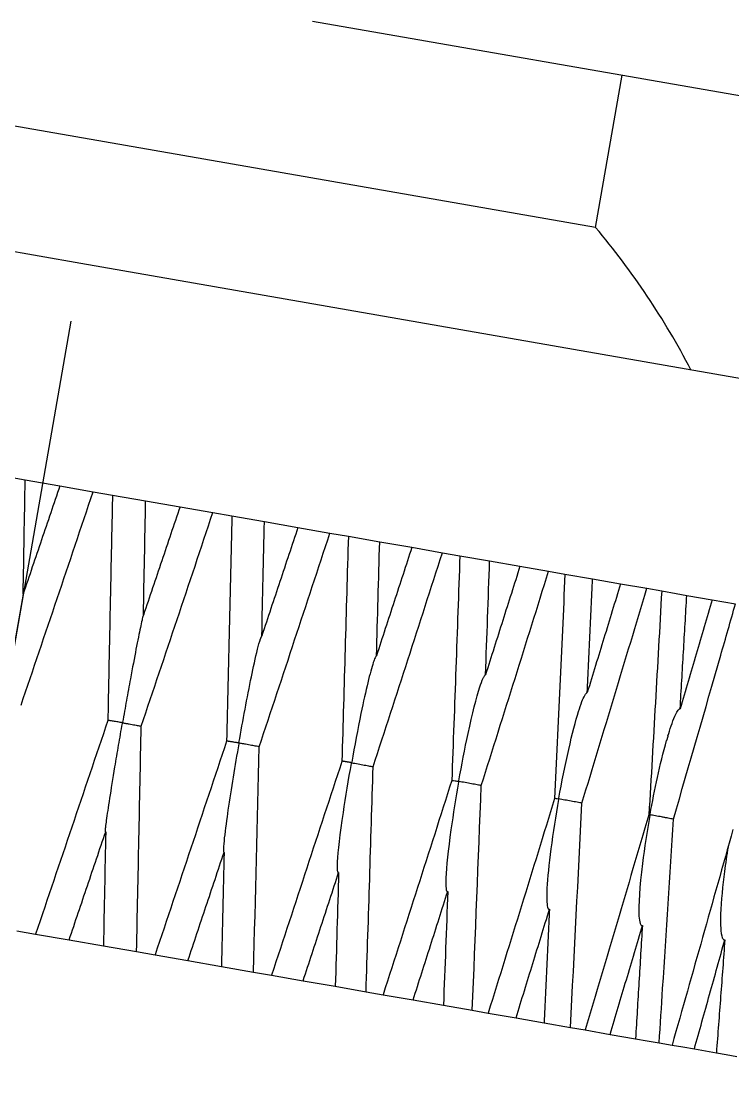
# Model space of a CAD drawing. Header units: millimetres. Extents: x 577 to 7172, y 252 to 2707.
# Drawn here: x 5542.88 to 5555.67, y 1673.61 to 1692.55 of the extents above; entities that cross this region are included whole.
import ezdxf

# ---------------------------------------------------------------- set-up
doc = ezdxf.new("R2010")
doc.units = ezdxf.units.MM
doc.header["$MEASUREMENT"] = 0
doc.linetypes.add('CENTER', pattern=[50.8, 31.75, -6.35, 6.35, -6.35])
doc.layers.add('외형선(ISO)', color=7, linetype='Continuous', lineweight=30)
doc.layers.add('중심선(ISO)', color=1, linetype='CENTER', lineweight=25, true_color=0xff0000)

msp = doc.modelspace()

# ---------------------------------------------------------------- linework, layer by layer
at = {"layer": '외형선(ISO)'}
for p, q in [((5548.117, 1692.551), (5556.141, 1691.151)), ((5553.201, 1688.846), (5535.469, 1691.939)), ((5553.201, 1688.846), (5553.678, 1691.581)), ((5543.953, 1688.202), (5527.698, 1691.037)), ((5560.208, 1685.366), (5543.953, 1688.202)), ((5542.357, 1684.42), (5542.955, 1684.315)), ((5542.955, 1684.315), (5543.577, 1684.207)), ((5543.577, 1684.207), (5544.174, 1684.103)), ((5544.174, 1684.103), (5544.522, 1684.042)), ((5544.522, 1684.042), (5545.117, 1683.938)), ((5545.117, 1683.938), (5545.735, 1683.83)), ((5545.735, 1683.83), (5546.325, 1683.728)), ((5546.325, 1683.728), (5546.667, 1683.668)), ((5546.667, 1683.668), (5547.251, 1683.566)), ((5547.251, 1683.566), (5547.854, 1683.461)), ((5547.854, 1683.461), (5548.427, 1683.361)), ((5548.427, 1683.361), (5548.759, 1683.303)), ((5548.759, 1683.303), (5549.322, 1683.205)), ((5549.322, 1683.205), (5549.9, 1683.104)), ((5549.9, 1683.104), (5550.448, 1683.008)), ((5550.448, 1683.008), (5550.763, 1682.953)), ((5550.763, 1682.953), (5551.297, 1682.86)), ((5551.297, 1682.86), (5551.842, 1682.765)), ((5551.842, 1682.765), (5552.355, 1682.675)), ((5552.355, 1682.675), (5552.65, 1682.624)), ((5552.65, 1682.624), (5553.145, 1682.538)), ((5553.145, 1682.538), (5553.649, 1682.45)), ((5553.649, 1682.45), (5554.12, 1682.368)), ((5554.12, 1682.368), (5554.388, 1682.321)), ((5554.388, 1682.321), (5554.648, 1682.275)), ((5542.917, 1682.265), (5542.579, 1680.325)), ((5554.648, 1682.275), (5554.838, 1682.242)), ((5554.838, 1682.242), (5555.292, 1682.163)), ((5555.292, 1682.163), (5555.713, 1682.09)), ((5542.804, 1676.221), (5543.142, 1676.162)), ((5543.142, 1676.162), (5543.743, 1676.057)), ((5543.743, 1676.057), (5544.359, 1675.95)), ((5544.359, 1675.95), (5544.955, 1675.846)), ((5544.955, 1675.846), (5545.287, 1675.788)), ((5545.287, 1675.788), (5545.877, 1675.685)), ((5545.877, 1675.685), (5546.478, 1675.58)), ((5546.478, 1675.58), (5547.057, 1675.479)), ((5547.057, 1675.479), (5547.379, 1675.423)), ((5547.379, 1675.423), (5547.947, 1675.324)), ((5547.947, 1675.324), (5548.525, 1675.223)), ((5548.525, 1675.223), (5549.078, 1675.126)), ((5549.078, 1675.126), (5549.384, 1675.073)), ((5549.384, 1675.073), (5549.923, 1674.979)), ((5549.923, 1674.979), (5550.467, 1674.884)), ((5550.467, 1674.884), (5550.985, 1674.794)), ((5550.985, 1674.794), (5551.271, 1674.744)), ((5551.271, 1674.744), (5551.771, 1674.657)), ((5551.771, 1674.657), (5552.274, 1674.569)), ((5552.274, 1674.569), (5552.749, 1674.486)), ((5552.749, 1674.486), (5553.01, 1674.44)), ((5553.01, 1674.44), (5553.464, 1674.361)), ((5553.464, 1674.361), (5553.917, 1674.282)), ((5553.917, 1674.282), (5554.124, 1674.246)), ((5554.124, 1674.246), (5554.341, 1674.208)), ((5554.341, 1674.208), (5554.573, 1674.168)), ((5554.573, 1674.168), (5554.768, 1674.134)), ((5554.768, 1674.134), (5554.974, 1674.098)), ((5554.974, 1674.098), (5555.37, 1674.029)), ((5555.37, 1674.029), (5555.547, 1673.998)), ((5555.547, 1673.998), (5555.738, 1673.965))]:
    msp.add_line(p, q, dxfattribs=at)
msp.add_arc((5542.492, 1679.828), 14, 27.4872, 40.0988, dxfattribs=at)
for points, knots in [([(5542.917, 1682.265), (5542.924, 1682.607), (5542.93, 1682.949), (5542.942, 1683.632), (5542.948, 1683.974), (5542.955, 1684.315)], [0.000001, 0.000001, 0.000001, 0.000001, 0.1025219, 0.1025219, 0.2050472, 0.2050472, 0.2050472, 0.2050472]), ([(5543.577, 1684.207), (5543.467, 1683.883), (5543.357, 1683.56), (5543.137, 1682.913), (5543.027, 1682.589), (5542.917, 1682.265)], [0.000001, 0.000001, 0.000001, 0.000001, 0.1025074, 0.1025074, 0.2050094, 0.2050094, 0.2050094, 0.2050094]), ([(5542.88, 1680.268), (5543.097, 1680.907), (5543.313, 1681.546), (5543.744, 1682.824), (5543.96, 1683.464), (5544.174, 1684.103)], [0.0000008, 0.0000008, 0.0000008, 0.0000008, 0.2024329, 0.2024329, 0.4049746, 0.4049746, 0.4049746, 0.4049746]), ([(5544.522, 1684.042), (5544.518, 1683.834), (5544.513, 1683.626), (5544.504, 1683.21), (5544.5, 1683.001), (5544.495, 1682.793)], [0.000001, 0.000001, 0.000001, 0.000001, 0.0624531, 0.0624531, 0.1249042, 0.1249042, 0.1249042, 0.1249042]), ([(5545.078, 1681.889), (5545.085, 1682.23), (5545.091, 1682.572), (5545.105, 1683.255), (5545.111, 1683.597), (5545.117, 1683.938)], [0, 0, 0, 0, 0.102515, 0.102515, 0.205021, 0.205021, 0.205021, 0.205021]), ([(5545.735, 1683.83), (5545.625, 1683.507), (5545.516, 1683.183), (5545.297, 1682.536), (5545.188, 1682.212), (5545.078, 1681.889)], [0.000001, 0.000001, 0.000001, 0.000001, 0.1024871, 0.1024871, 0.2049823, 0.2049823, 0.2049823, 0.2049823]), ([(5545.038, 1679.892), (5545.254, 1680.531), (5545.469, 1681.17), (5545.898, 1682.449), (5546.112, 1683.088), (5546.325, 1683.728)], [0, 0, 0, 0, 0.20245, 0.20245, 0.4049553, 0.4049553, 0.4049553, 0.4049553]), ([(5546.667, 1683.668), (5546.651, 1682.994), (5546.635, 1682.32), (5546.603, 1680.972), (5546.588, 1680.298), (5546.572, 1679.624)], [0.000001, 0.000001, 0.000001, 0.000001, 0.2022283, 0.2022283, 0.4043453, 0.4043453, 0.4043453, 0.4043453]), ([(5547.205, 1681.517), (5547.213, 1681.859), (5547.22, 1682.2), (5547.236, 1682.883), (5547.243, 1683.225), (5547.251, 1683.566)], [0.000001, 0.000001, 0.000001, 0.000001, 0.102522, 0.102522, 0.2050474, 0.2050474, 0.2050474, 0.2050474]), ([(5547.854, 1683.461), (5547.746, 1683.137), (5547.637, 1682.813), (5547.421, 1682.165), (5547.313, 1681.841), (5547.205, 1681.517)], [0.000001, 0.000001, 0.000001, 0.000001, 0.1025075, 0.1025075, 0.2050096, 0.2050096, 0.2050096, 0.2050096]), ([(5547.157, 1679.522), (5547.37, 1680.162), (5547.583, 1680.801), (5548.006, 1682.081), (5548.217, 1682.721), (5548.427, 1683.361)], [0.000001, 0.000001, 0.000001, 0.000001, 0.2024334, 0.2024334, 0.4049747, 0.4049747, 0.4049747, 0.4049747]), ([(5548.759, 1683.303), (5548.739, 1682.63), (5548.72, 1681.956), (5548.681, 1680.609), (5548.662, 1679.936), (5548.643, 1679.263)], [0.000001, 0.000001, 0.000001, 0.000001, 0.2022598, 0.2022598, 0.4043672, 0.4043672, 0.4043672, 0.4043672]), ([(5549.264, 1681.158), (5549.274, 1681.499), (5549.284, 1681.84), (5549.303, 1682.523), (5549.312, 1682.864), (5549.322, 1683.205)], [0, 0, 0, 0, 0.1025304, 0.1025304, 0.2050363, 0.2050363, 0.2050363, 0.2050363]), ([(5549.9, 1683.104), (5549.794, 1682.78), (5549.688, 1682.455), (5549.476, 1681.807), (5549.37, 1681.482), (5549.264, 1681.158)], [0.000001, 0.000001, 0.000001, 0.000001, 0.1024871, 0.1024871, 0.2049976, 0.2049976, 0.2049976, 0.2049976]), ([(5549.204, 1679.165), (5549.413, 1679.805), (5549.621, 1680.446), (5550.036, 1681.727), (5550.242, 1682.368), (5550.448, 1683.008)], [0, 0, 0, 0, 0.20245, 0.20245, 0.4049553, 0.4049553, 0.4049553, 0.4049553]), ([(5550.763, 1682.953), (5550.739, 1682.281), (5550.715, 1681.608), (5550.666, 1680.263), (5550.642, 1679.591), (5550.617, 1678.918)], [0.000001, 0.000001, 0.000001, 0.000001, 0.2022328, 0.2022328, 0.4043458, 0.4043458, 0.4043458, 0.4043458]), ([(5551.223, 1680.816), (5551.235, 1681.157), (5551.248, 1681.498), (5551.273, 1682.179), (5551.285, 1682.52), (5551.297, 1682.86)], [0.0000044, 0.0000044, 0.0000044, 0.0000044, 0.102524, 0.102524, 0.2050506, 0.2050506, 0.2050506, 0.2050506]), ([(5544.495, 1682.793), (5544.486, 1682.327), (5544.476, 1681.861), (5544.457, 1680.928), (5544.448, 1680.462), (5544.439, 1679.996)], [0.000001, 0.000001, 0.000001, 0.000001, 0.1398892, 0.1398892, 0.279727, 0.279727, 0.279727, 0.279727]), ([(5551.147, 1678.826), (5551.35, 1679.467), (5551.552, 1680.109), (5551.955, 1681.392), (5552.156, 1682.034), (5552.355, 1682.675)], [0.000001, 0.000001, 0.000001, 0.000001, 0.2024334, 0.2024334, 0.4049748, 0.4049748, 0.4049748, 0.4049748]), ([(5551.842, 1682.765), (5551.739, 1682.44), (5551.636, 1682.115), (5551.429, 1681.466), (5551.326, 1681.141), (5551.223, 1680.816)], [0.000001, 0.000001, 0.000001, 0.000001, 0.1025087, 0.1025087, 0.2050094, 0.2050094, 0.2050094, 0.2050094]), ([(5552.65, 1682.624), (5552.619, 1681.953), (5552.589, 1681.281), (5552.527, 1679.939), (5552.497, 1679.267), (5552.465, 1678.596)], [0.000001, 0.000001, 0.000001, 0.000001, 0.2022292, 0.2022292, 0.4043454, 0.4043454, 0.4043454, 0.4043454]), ([(5553.051, 1680.497), (5553.067, 1680.837), (5553.083, 1681.177), (5553.114, 1681.857), (5553.13, 1682.198), (5553.145, 1682.538)], [0.0000014, 0.0000014, 0.0000014, 0.0000014, 0.1025221, 0.1025221, 0.2050476, 0.2050476, 0.2050476, 0.2050476]), ([(5552.954, 1678.511), (5553.15, 1679.153), (5553.345, 1679.796), (5553.734, 1681.081), (5553.927, 1681.725), (5554.12, 1682.368)], [0.0000009, 0.0000009, 0.0000009, 0.0000009, 0.2024334, 0.2024334, 0.4049747, 0.4049747, 0.4049747, 0.4049747]), ([(5553.649, 1682.45), (5553.549, 1682.124), (5553.45, 1681.799), (5553.25, 1681.148), (5553.151, 1680.823), (5553.051, 1680.497)], [0.000001, 0.000001, 0.000001, 0.000001, 0.1025076, 0.1025076, 0.2050094, 0.2050094, 0.2050094, 0.2050094]), ([(5554.388, 1682.321), (5554.35, 1681.651), (5554.312, 1680.981), (5554.235, 1679.641), (5554.197, 1678.971), (5554.158, 1678.301)], [0.000001, 0.000001, 0.000001, 0.000001, 0.2022283, 0.2022283, 0.4043452, 0.4043452, 0.4043452, 0.4043452]), ([(5554.598, 1678.224), (5554.883, 1679.204), (5555.167, 1680.184), (5555.448, 1681.165), (5555.537, 1681.473), (5555.625, 1681.782), (5555.713, 1682.09)], [1.1898, 1.1898, 1.1898, 1.1898, 4.269826, 4.269826, 4.269826, 5.236912, 5.236912, 5.236912, 5.236912]), ([(5554.719, 1680.206), (5554.739, 1680.546), (5554.759, 1680.885), (5554.799, 1681.564), (5554.819, 1681.903), (5554.838, 1682.242)], [0.0000265, 0.0000265, 0.0000265, 0.0000265, 0.1025399, 0.1025399, 0.2050727, 0.2050727, 0.2050727, 0.2050727]), ([(5555.292, 1682.163), (5555.197, 1681.837), (5555.101, 1681.511), (5554.91, 1680.859), (5554.815, 1680.532), (5554.719, 1680.206)], [0.000001, 0.000001, 0.000001, 0.000001, 0.1025149, 0.1025149, 0.2050094, 0.2050094, 0.2050094, 0.2050094]), ([(5545.073, 1681.876), (5545.07, 1681.868), (5545.067, 1681.857), (5545.06, 1681.831), (5545.056, 1681.815), (5545.043, 1681.757), (5545.032, 1681.707), (5544.979, 1681.46), (5544.917, 1681.137), (5544.821, 1680.614), (5544.797, 1680.484), (5544.75, 1680.226), (5544.727, 1680.096), (5544.704, 1679.962), (5544.703, 1679.958), (5544.703, 1679.954)], [-0.2436131, -0.2436131, -0.2436131, -0.2436131, -0.2359231, -0.2359231, -0.225771, -0.225771, -0.1992866, -0.1992866, -0.0787547, -0.0787547, -0.0393424, -0.0393424, 0, 0, 0.0012293, 0.0012293, 0.0012293, 0.0012293]), ([(5545.078, 1681.888), (5545.077, 1681.887), (5545.077, 1681.886), (5545.075, 1681.882), (5545.074, 1681.879), (5545.073, 1681.876)], [-0.002621758, -0.002621758, -0.002621758, -0.002621758, -0.001375922, -0.001375922, -0.000001, -0.000001, -0.000001, -0.000001]), ([(5546.793, 1679.59), (5546.793, 1679.594), (5546.794, 1679.598), (5546.863, 1679.987), (5546.942, 1680.41), (5547.051, 1680.938), (5547.091, 1681.124), (5547.144, 1681.336), (5547.163, 1681.413), (5547.18, 1681.463)], [-0.0012115, -0.0012115, -0.0012115, -0.0012115, 0, 0, 0.1173141, 0.1173141, 0.1667994, 0.1667994, 0.1877052, 0.1877052, 0.1877052, 0.1877052]), ([(5549.264, 1681.158), (5549.262, 1681.157), (5549.26, 1681.156), (5549.257, 1681.151), (5549.255, 1681.149), (5549.248, 1681.139), (5549.243, 1681.13), (5549.228, 1681.097), (5549.216, 1681.064), (5549.207, 1681.035)], [-0.01599338, -0.01599338, -0.01599338, -0.01599338, -0.01469025, -0.01469025, -0.01320898, -0.01320898, -0.00967556, -0.00967556, -0.000001, -0.000001, -0.000001, -0.000001]), ([(5549.207, 1681.035), (5549.152, 1680.868), (5549.073, 1680.543), (5548.927, 1679.839), (5548.87, 1679.537), (5548.818, 1679.245), (5548.817, 1679.241), (5548.816, 1679.237)], [-0.2177579, -0.2177579, -0.2177579, -0.2177579, -0.0880415, -0.0880415, 0, 0, 0.0011972, 0.0011972, 0.0011972, 0.0011972]), ([(5551.121, 1680.597), (5551.137, 1680.648), (5551.158, 1680.708), (5551.186, 1680.768), (5551.194, 1680.784), (5551.206, 1680.801), (5551.21, 1680.806), (5551.216, 1680.813), (5551.22, 1680.815), (5551.223, 1680.816)], [0.000001, 0.000001, 0.000001, 0.000001, 0.01634069, 0.01634069, 0.02185186, 0.02185186, 0.02405611, 0.02405611, 0.02594232, 0.02594232, 0.02594232, 0.02594232]), ([(5550.742, 1678.901), (5550.743, 1678.905), (5550.743, 1678.909), (5550.794, 1679.193), (5550.851, 1679.484), (5550.987, 1680.118), (5551.061, 1680.411), (5551.121, 1680.597)], [-0.1077397, -0.1077397, -0.1077397, -0.1077397, -0.1070924, -0.1070924, -0.0605248, -0.0605248, -0.000001, -0.000001, -0.000001, -0.000001]), ([(5552.895, 1680.157), (5552.913, 1680.216), (5552.934, 1680.279), (5552.97, 1680.372), (5552.988, 1680.414), (5553.013, 1680.459), (5553.021, 1680.472), (5553.033, 1680.485), (5553.037, 1680.489), (5553.044, 1680.494), (5553.047, 1680.496), (5553.051, 1680.497)], [-0.03949365, -0.03949365, -0.03949365, -0.03949365, -0.02064578, -0.02064578, -0.00833976, -0.00833976, -0.00365071, -0.00365071, -0.00170917, -0.00170917, -0.00000088, -0.00000088, -0.00000088, -0.00000088]), ([(5554.5, 1679.719), (5554.533, 1679.83), (5554.578, 1679.969), (5554.638, 1680.102), (5554.656, 1680.138), (5554.681, 1680.175), (5554.689, 1680.185), (5554.701, 1680.196), (5554.705, 1680.199), (5554.712, 1680.204), (5554.715, 1680.206), (5554.719, 1680.206)], [-0.0529247, -0.0529247, -0.0529247, -0.0529247, -0.01800022, -0.01800022, -0.0073127, -0.0073127, -0.00323096, -0.00323096, -0.00152208, -0.00152208, -0.00000093, -0.00000093, -0.00000093, -0.00000093]), ([(5552.538, 1678.587), (5552.539, 1678.591), (5552.54, 1678.595), (5552.592, 1678.888), (5552.653, 1679.19), (5552.781, 1679.755), (5552.841, 1679.984), (5552.895, 1680.157)], [-0.1114503, -0.1114503, -0.1114503, -0.1114503, -0.1107059, -0.1107059, -0.0550342, -0.0550342, -0.000001, -0.000001, -0.000001, -0.000001]), ([(5544.439, 1679.996), (5544.223, 1679.357), (5544.007, 1678.718), (5543.575, 1677.44), (5543.359, 1676.801), (5543.142, 1676.162)], [0, 0, 0, 0, 0.2023635, 0.2023635, 0.4046737, 0.4046737, 0.4046737, 0.4046737]), ([(5544.396, 1678.013), (5544.396, 1678.021), (5544.396, 1678.03), (5544.398, 1678.053), (5544.4, 1678.067), (5544.405, 1678.118), (5544.411, 1678.161), (5544.444, 1678.404), (5544.497, 1678.745), (5544.588, 1679.291), (5544.611, 1679.423), (5544.655, 1679.682), (5544.678, 1679.813), (5544.701, 1679.946), (5544.702, 1679.95), (5544.703, 1679.954)], [-0.2470195, -0.2470195, -0.2470195, -0.2470195, -0.2399316, -0.2399316, -0.2306758, -0.2306758, -0.2061767, -0.2061767, -0.0789887, -0.0789887, -0.0394513, -0.0394513, 0, 0, 0.0012306, 0.0012306, 0.0012306, 0.0012306]), ([(5544.703, 1679.954), (5544.703, 1679.954), (5544.704, 1679.954), (5544.724, 1679.951), (5544.743, 1679.947), (5544.782, 1679.94), (5544.802, 1679.937), (5544.858, 1679.927), (5544.893, 1679.92), (5544.954, 1679.909), (5544.98, 1679.904), (5545.01, 1679.898), (5545.019, 1679.896), (5545.031, 1679.893), (5545.036, 1679.892), (5545.038, 1679.892)], [-0.04747955, -0.04747955, -0.04747955, -0.04747955, -0.04720689, -0.04720689, -0.04138619, -0.04138619, -0.03531265, -0.03531265, -0.02370845, -0.02370845, -0.01189557, -0.01189557, -0.00580466, -0.00580466, -0.00002534, -0.00002534, -0.00002534, -0.00002534]), ([(5544.955, 1675.846), (5544.969, 1676.52), (5544.983, 1677.195), (5545.011, 1678.543), (5545.025, 1679.218), (5545.038, 1679.892)], [0.000001, 0.000001, 0.000001, 0.000001, 0.202444, 0.202444, 0.4048566, 0.4048566, 0.4048566, 0.4048566]), ([(5554.178, 1678.301), (5554.179, 1678.305), (5554.179, 1678.309), (5554.22, 1678.532), (5554.264, 1678.756), (5554.359, 1679.191), (5554.416, 1679.424), (5554.476, 1679.636)], [-0.0011763, -0.0011763, -0.0011763, -0.0011763, 0, 0, 0.0668351, 0.0668351, 0.1339587, 0.1339587, 0.1339587, 0.1339587]), ([(5546.572, 1679.624), (5546.359, 1678.985), (5546.145, 1678.345), (5545.716, 1677.066), (5545.502, 1676.427), (5545.287, 1675.788)], [0.000001, 0.000001, 0.000001, 0.000001, 0.2023552, 0.2023552, 0.4046826, 0.4046826, 0.4046826, 0.4046826]), ([(5546.793, 1679.59), (5546.792, 1679.586), (5546.791, 1679.582), (5546.723, 1679.191), (5546.652, 1678.765), (5546.574, 1678.229), (5546.547, 1678.04), (5546.524, 1677.821), (5546.516, 1677.742), (5546.515, 1677.689)], [-0.1685247, -0.1685247, -0.1685247, -0.1685247, -0.1674471, -0.1674471, -0.0627203, -0.0627203, -0.0185993, -0.0185993, -0.000001, -0.000001, -0.000001, -0.000001]), ([(5547.157, 1679.522), (5547.148, 1679.524), (5547.131, 1679.528), (5547.083, 1679.537), (5547.053, 1679.543), (5546.987, 1679.555), (5546.951, 1679.562), (5546.894, 1679.572), (5546.874, 1679.575), (5546.835, 1679.582), (5546.815, 1679.586), (5546.795, 1679.589), (5546.794, 1679.59), (5546.793, 1679.59)], [0.000001, 0.000001, 0.000001, 0.000001, 0.01172318, 0.01172318, 0.02367561, 0.02367561, 0.0351442, 0.0351442, 0.04110053, 0.04110053, 0.04720914, 0.04720914, 0.04748328, 0.04748328, 0.04748328, 0.04748328]), ([(5548.643, 1679.262), (5548.433, 1678.622), (5548.222, 1677.982), (5547.801, 1676.702), (5547.59, 1676.063), (5547.379, 1675.423)], [0, 0, 0, 0, 0.2023441, 0.2023441, 0.4046361, 0.4046361, 0.4046361, 0.4046361]), ([(5548.564, 1677.406), (5548.564, 1677.423), (5548.565, 1677.44), (5548.576, 1677.644), (5548.613, 1677.955), (5548.713, 1678.631), (5548.763, 1678.935), (5548.815, 1679.229), (5548.816, 1679.233), (5548.816, 1679.237)], [-0.2175392, -0.2175392, -0.2175392, -0.2175392, -0.2067009, -0.2067009, -0.0882992, -0.0882992, 0, 0, 0.0011979, 0.0011979, 0.0011979, 0.0011979]), ([(5548.816, 1679.237), (5548.817, 1679.237), (5548.818, 1679.236), (5548.857, 1679.23), (5548.897, 1679.223), (5548.974, 1679.209), (5549.011, 1679.202), (5549.081, 1679.189), (5549.114, 1679.183), (5549.169, 1679.172), (5549.19, 1679.168), (5549.204, 1679.165)], [-0.04753237, -0.04753237, -0.04753237, -0.04753237, -0.04725701, -0.04725701, -0.03500007, -0.03500007, -0.0236652, -0.0236652, -0.01175904, -0.01175904, -0.00002575, -0.00002575, -0.00002575, -0.00002575]), ([(5549.078, 1675.126), (5549.099, 1675.8), (5549.121, 1676.473), (5549.163, 1677.819), (5549.184, 1678.492), (5549.204, 1679.165)], [0.000001, 0.000001, 0.000001, 0.000001, 0.202444, 0.202444, 0.4048566, 0.4048566, 0.4048566, 0.4048566]), ([(5550.617, 1678.918), (5550.413, 1678.277), (5550.208, 1677.636), (5549.796, 1676.355), (5549.59, 1675.714), (5549.384, 1675.073)], [0, 0, 0, 0, 0.2023573, 0.2023573, 0.4046805, 0.4046805, 0.4046805, 0.4046805]), ([(5550.742, 1678.901), (5550.741, 1678.897), (5550.74, 1678.893), (5550.69, 1678.608), (5550.642, 1678.314), (5550.551, 1677.669), (5550.519, 1677.367), (5550.511, 1677.171)], [-0.001187, -0.001187, -0.001187, -0.001187, 0, 0, 0.0856416, 0.0856416, 0.197022, 0.197022, 0.197022, 0.197022]), ([(5550.618, 1678.922), (5550.62, 1678.921), (5550.623, 1678.921), (5550.64, 1678.918), (5550.657, 1678.915), (5550.695, 1678.909), (5550.716, 1678.905), (5550.74, 1678.901), (5550.741, 1678.901), (5550.742, 1678.901)], [0.01471464, 0.01471464, 0.01471464, 0.01471464, 0.01656774, 0.01656774, 0.02463132, 0.02463132, 0.03269265, 0.03269265, 0.0329695, 0.0329695, 0.0329695, 0.0329695]), ([(5551.147, 1678.826), (5551.128, 1678.83), (5551.103, 1678.835), (5551.042, 1678.846), (5551.007, 1678.853), (5550.933, 1678.867), (5550.896, 1678.873), (5550.819, 1678.887), (5550.78, 1678.894), (5550.743, 1678.901), (5550.743, 1678.901), (5550.742, 1678.901)], [-0.0472726, -0.0472726, -0.0472726, -0.0472726, -0.03553349, -0.03553349, -0.02362443, -0.02362443, -0.01232935, -0.01232935, 0, 0, 0.0002766, 0.0002766, 0.0002766, 0.0002766]), ([(5552.465, 1678.596), (5552.267, 1677.954), (5552.069, 1677.312), (5551.671, 1676.028), (5551.471, 1675.386), (5551.271, 1674.744)], [0, 0, 0, 0, 0.2023548, 0.2023548, 0.4046813, 0.4046813, 0.4046813, 0.4046813]), ([(5552.538, 1678.587), (5552.538, 1678.584), (5552.537, 1678.58), (5552.485, 1678.285), (5552.436, 1677.98), (5552.361, 1677.411), (5552.337, 1677.17), (5552.327, 1676.986)], [-0.0011798, -0.0011798, -0.0011798, -0.0011798, 0, 0, 0.0885105, 0.0885105, 0.1737746, 0.1737746, 0.1737746, 0.1737746]), ([(5552.466, 1678.6), (5552.472, 1678.599), (5552.478, 1678.598), (5552.5, 1678.594), (5552.517, 1678.591), (5552.537, 1678.588), (5552.538, 1678.587), (5552.538, 1678.587)], [-0.01035719, -0.01035719, -0.01035719, -0.01035719, -0.00716221, -0.00716221, 0, 0, 0.00027747, 0.00027747, 0.00027747, 0.00027747]), ([(5552.954, 1678.511), (5552.943, 1678.513), (5552.929, 1678.516), (5552.9, 1678.521), (5552.884, 1678.524), (5552.834, 1678.534), (5552.798, 1678.541), (5552.722, 1678.554), (5552.684, 1678.561), (5552.609, 1678.575), (5552.573, 1678.581), (5552.54, 1678.587), (5552.539, 1678.587), (5552.538, 1678.587)], [0.000001, 0.000001, 0.000001, 0.000001, 0.00602692, 0.00602692, 0.01203905, 0.01203905, 0.02361737, 0.02361737, 0.03523325, 0.03523325, 0.04720053, 0.04720053, 0.04747757, 0.04747757, 0.04747757, 0.04747757]), ([(5554.178, 1678.301), (5554.177, 1678.297), (5554.177, 1678.294), (5554.125, 1678.007), (5554.079, 1677.711), (5553.99, 1677.009), (5553.967, 1676.674), (5553.982, 1676.437), (5553.988, 1676.384), (5554.005, 1676.341), (5554.01, 1676.332), (5554.019, 1676.322), (5554.023, 1676.319), (5554.029, 1676.317), (5554.032, 1676.317), (5554.036, 1676.317), (5554.038, 1676.317), (5554.04, 1676.317)], [-0.1013674, -0.1013674, -0.1013674, -0.1013674, -0.1009207, -0.1009207, -0.0681857, -0.0681857, -0.01973, -0.01973, -0.0073904, -0.0073904, -0.0038843, -0.0038843, -0.0019063, -0.0019063, -0.0009629, -0.0009629, -0.0000138, -0.0000138, -0.0000138, -0.0000138]), ([(5554.158, 1678.305), (5554.164, 1678.304), (5554.17, 1678.303), (5554.177, 1678.302), (5554.177, 1678.301), (5554.178, 1678.301)], [0.022334459, 0.022334459, 0.022334459, 0.022334459, 0.0250046, 0.0250046, 0.02528219, 0.02528219, 0.02528219, 0.02528219]), ([(5554.386, 1678.264), (5554.348, 1678.271), (5554.31, 1678.278), (5554.24, 1678.29), (5554.208, 1678.296), (5554.179, 1678.301), (5554.179, 1678.301), (5554.178, 1678.301)], [-0.0231238, -0.0231238, -0.0231238, -0.0231238, -0.01145221, -0.01145221, 0, 0, 0.00027761, 0.00027761, 0.00027761, 0.00027761]), ([(5554.341, 1674.208), (5554.363, 1674.534), (5554.384, 1674.86), (5554.405, 1675.186), (5554.471, 1676.198), (5554.535, 1677.211), (5554.598, 1678.224)], [0, 0, 0, 0, 0.985556, 0.985556, 0.985556, 4.047966, 4.047966, 4.047966, 4.047966]), ([(5554.598, 1678.224), (5554.584, 1678.227), (5554.569, 1678.229), (5554.537, 1678.236), (5554.52, 1678.239), (5554.483, 1678.246), (5554.464, 1678.249), (5554.425, 1678.257), (5554.406, 1678.26), (5554.386, 1678.264)], [0.000001, 0.000001, 0.000001, 0.000001, 0.00604945, 0.00604945, 0.01199547, 0.01199547, 0.01820226, 0.01820226, 0.02406474, 0.02406474, 0.02406474, 0.02406474]), ([(5543.743, 1676.057), (5543.852, 1676.381), (5543.962, 1676.704), (5544.181, 1677.352), (5544.29, 1677.675), (5544.4, 1677.999)], [0.000001, 0.000001, 0.000001, 0.000001, 0.1025206, 0.1025206, 0.2050613, 0.2050613, 0.2050613, 0.2050613]), ([(5544.4, 1677.999), (5544.393, 1677.658), (5544.386, 1677.316), (5544.373, 1676.633), (5544.366, 1676.291), (5544.359, 1675.95)], [0, 0, 0, 0, 0.1025234, 0.1025234, 0.2050338, 0.2050338, 0.2050338, 0.2050338]), ([(5544.4, 1677.999), (5544.399, 1677.998), (5544.398, 1677.997), (5544.397, 1677.997), (5544.397, 1677.998), (5544.396, 1678), (5544.396, 1678.002), (5544.396, 1678.007), (5544.396, 1678.01), (5544.396, 1678.013)], [-0.00550124, -0.00550124, -0.00550124, -0.00550124, -0.004182913, -0.004182913, -0.002892763, -0.002892763, -0.001509274, -0.001509274, -0.000001, -0.000001, -0.000001, -0.000001]), ([(5545.877, 1675.685), (5545.985, 1676.009), (5546.093, 1676.333), (5546.31, 1676.98), (5546.418, 1677.304), (5546.526, 1677.628)], [0.000001, 0.000001, 0.000001, 0.000001, 0.1025328, 0.1025328, 0.205069, 0.205069, 0.205069, 0.205069]), ([(5546.526, 1677.628), (5546.518, 1677.287), (5546.51, 1676.945), (5546.494, 1676.263), (5546.486, 1675.921), (5546.478, 1675.58)], [0.000001, 0.000001, 0.000001, 0.000001, 0.1025275, 0.1025275, 0.2050495, 0.2050495, 0.2050495, 0.2050495]), ([(5555.58, 1677.728), (5555.556, 1677.579), (5555.534, 1677.429), (5555.484, 1677.037), (5555.454, 1676.758), (5555.446, 1676.518)], [0.0309433, 0.0309433, 0.0309433, 0.0309433, 0.0756399, 0.0756399, 0.1497803, 0.1497803, 0.1497803, 0.1497803]), ([(5548.585, 1677.269), (5548.583, 1677.268), (5548.581, 1677.267), (5548.576, 1677.269), (5548.574, 1677.271), (5548.57, 1677.28), (5548.568, 1677.288), (5548.563, 1677.323), (5548.562, 1677.366), (5548.564, 1677.406)], [-0.02135678, -0.02135678, -0.02135678, -0.02135678, -0.01913282, -0.01913282, -0.01688354, -0.01688354, -0.01285542, -0.01285542, -0.000001, -0.000001, -0.000001, -0.000001]), ([(5547.947, 1675.324), (5548.054, 1675.648), (5548.16, 1675.972), (5548.373, 1676.62), (5548.479, 1676.945), (5548.585, 1677.269)], [0.000001, 0.000001, 0.000001, 0.000001, 0.1025131, 0.1025131, 0.205043, 0.205043, 0.205043, 0.205043]), ([(5548.585, 1677.269), (5548.575, 1676.928), (5548.565, 1676.587), (5548.545, 1675.905), (5548.535, 1675.564), (5548.525, 1675.223)], [0, 0, 0, 0, 0.102521, 0.102521, 0.2050243, 0.2050243, 0.2050243, 0.2050243]), ([(5550.511, 1677.171), (5550.508, 1677.108), (5550.507, 1677.031), (5550.516, 1676.965), (5550.519, 1676.95), (5550.526, 1676.935), (5550.529, 1676.931), (5550.534, 1676.927), (5550.536, 1676.926), (5550.54, 1676.926), (5550.542, 1676.926), (5550.544, 1676.927)], [-0.02571816, -0.02571816, -0.02571816, -0.02571816, -0.00969609, -0.00969609, -0.00488553, -0.00488553, -0.00249785, -0.00249785, -0.00125269, -0.00125269, -0.0000025, -0.0000025, -0.0000025, -0.0000025]), ([(5552.327, 1676.986), (5552.324, 1676.917), (5552.321, 1676.839), (5552.325, 1676.725), (5552.329, 1676.674), (5552.342, 1676.632), (5552.346, 1676.622), (5552.354, 1676.612), (5552.357, 1676.61), (5552.363, 1676.608), (5552.365, 1676.607), (5552.368, 1676.607), (5552.37, 1676.608), (5552.372, 1676.608)], [0.000001, 0.000001, 0.000001, 0.000001, 0.02095765, 0.02095765, 0.03562001, 0.03562001, 0.03989045, 0.03989045, 0.0422738, 0.0422738, 0.04341508, 0.04341508, 0.04458188, 0.04458188, 0.04458188, 0.04458188]), ([(5549.923, 1674.979), (5550.026, 1675.304), (5550.13, 1675.628), (5550.337, 1676.278), (5550.441, 1676.603), (5550.544, 1676.927)], [0.000001, 0.000001, 0.000001, 0.000001, 0.1025339, 0.1025339, 0.2050688, 0.2050688, 0.2050688, 0.2050688]), ([(5550.544, 1676.927), (5550.532, 1676.587), (5550.519, 1676.246), (5550.493, 1675.565), (5550.48, 1675.225), (5550.467, 1674.884)], [0.0000044, 0.0000044, 0.0000044, 0.0000044, 0.1025295, 0.1025295, 0.2050527, 0.2050527, 0.2050527, 0.2050527]), ([(5551.771, 1674.657), (5551.872, 1674.982), (5551.972, 1675.307), (5552.172, 1675.958), (5552.272, 1676.283), (5552.372, 1676.608)], [0.000001, 0.000001, 0.000001, 0.000001, 0.1025328, 0.1025328, 0.2050688, 0.2050688, 0.2050688, 0.2050688]), ([(5552.372, 1676.608), (5552.356, 1676.268), (5552.34, 1675.929), (5552.307, 1675.249), (5552.29, 1674.909), (5552.274, 1674.569)], [0.0000014, 0.0000014, 0.0000014, 0.0000014, 0.1025276, 0.1025276, 0.2050497, 0.2050497, 0.2050497, 0.2050497]), ([(5555.446, 1676.518), (5555.443, 1676.436), (5555.442, 1676.344), (5555.451, 1676.206), (5555.459, 1676.138), (5555.481, 1676.086), (5555.486, 1676.076), (5555.498, 1676.064), (5555.502, 1676.061), (5555.51, 1676.059), (5555.512, 1676.058), (5555.517, 1676.058), (5555.52, 1676.058), (5555.522, 1676.059)], [0.000001, 0.000001, 0.000001, 0.000001, 0.02469781, 0.02469781, 0.04248494, 0.04248494, 0.04698129, 0.04698129, 0.04948344, 0.04948344, 0.0506666, 0.0506666, 0.05187032, 0.05187032, 0.05187032, 0.05187032]), ([(5553.464, 1674.361), (5553.56, 1674.687), (5553.656, 1675.013), (5553.849, 1675.665), (5553.945, 1675.991), (5554.04, 1676.317)], [0.000001, 0.000001, 0.000001, 0.000001, 0.1025434, 0.1025434, 0.2050688, 0.2050688, 0.2050688, 0.2050688]), ([(5554.04, 1676.317), (5554.02, 1675.978), (5554, 1675.639), (5553.958, 1674.961), (5553.938, 1674.621), (5553.917, 1674.282)], [0.0000375, 0.0000375, 0.0000375, 0.0000375, 0.1025532, 0.1025532, 0.2050858, 0.2050858, 0.2050858, 0.2050858]), ([(5554.974, 1674.098), (5555.066, 1674.425), (5555.157, 1674.751), (5555.34, 1675.405), (5555.431, 1675.732), (5555.522, 1676.059)], [0.000001, 0.000001, 0.000001, 0.000001, 0.102532, 0.102532, 0.2050688, 0.2050688, 0.2050688, 0.2050688]), ([(5555.522, 1676.059), (5555.497, 1675.72), (5555.472, 1675.382), (5555.421, 1674.705), (5555.396, 1674.367), (5555.37, 1674.029)], [0.0000006, 0.0000006, 0.0000006, 0.0000006, 0.1025277, 0.1025277, 0.2050489, 0.2050489, 0.2050489, 0.2050489])]:
    msp.add_open_spline(points, degree=3, knots=knots, dxfattribs=at)
for points, weights in [([(5547.205, 1681.517), (5547.196, 1681.509), (5547.18, 1681.463)], [0.98086516951, 0.943937067226, 0.917720344123]), ([(5544.703, 1679.954), (5544.466, 1679.996), (5544.439, 1679.997)], [0.954485903616, 0.750451455488, 0.95887137688]), ([(5546.793, 1679.59), (5546.615, 1679.621), (5546.572, 1679.626)], [0.918744541767, 0.78670183958, 0.922107631352]), ([(5554.5, 1679.719), (5554.488, 1679.679), (5554.476, 1679.636)], [0.861189340782, 0.865488405204, 0.87220785667]), ([(5548.816, 1679.237), (5548.69, 1679.259), (5548.643, 1679.266)], [0.891535354452, 0.814366156407, 0.893984141591])]:
    msp.add_rational_spline(points, weights, degree=2, dxfattribs=at)
for points in [[(5547.057, 1675.479), (5547.091, 1676.826), (5547.125, 1678.174), (5547.157, 1679.522)], [(5550.985, 1674.794), (5551.041, 1676.137), (5551.095, 1677.482), (5551.147, 1678.826)], [(5552.749, 1674.486), (5552.819, 1675.827), (5552.888, 1677.169), (5552.954, 1678.511)], [(5554.158, 1678.301), (5553.777, 1677.014), (5553.395, 1675.727), (5553.01, 1674.44)], [(5555.667, 1678.037), (5555.305, 1676.747), (5554.941, 1675.457), (5554.573, 1674.168)]]:
    msp.add_open_spline(points, degree=3, dxfattribs=at)
msp.add_rational_spline([(5546.515, 1677.689), (5546.513, 1677.628), (5546.522, 1677.627), (5546.524, 1677.626), (5546.526, 1677.628)], [0.919835901848, 0.952076733189, 1, 0.990426866886, 0.98147952414], degree=2, knots=[6.0261712, 6.0261712, 6.0261712, 6.2831853, 6.2831853, 6.3345263, 6.3345263, 6.3345263], dxfattribs=at)
at = {"layer": '중심선(ISO)'}
msp.add_line((5552.502, 1737.207), (5529.689, 1606.437), dxfattribs=at)

doc.saveas('drawing.dxf')
